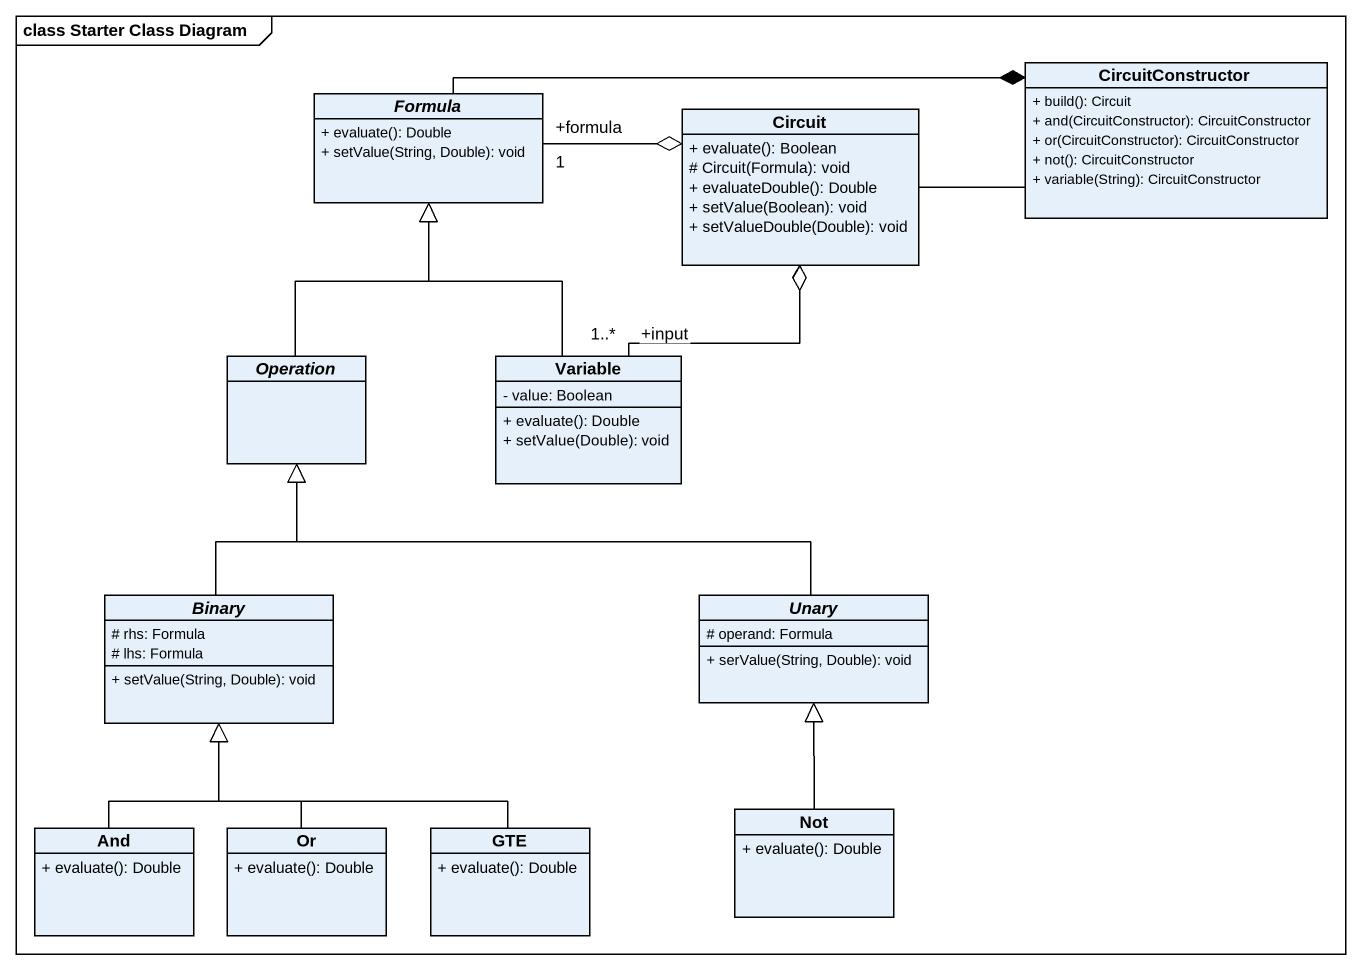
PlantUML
@startuml
mainframe class Starter Class Diagram
hide circle
hide empty members
skinparam classAttributeIconSize 0
abstract class Formula {
  + evaluate(): Double
  + setValue(String, Double): void
}
class Circuit {
  + evaluate(): Boolean
  # Circuit(Formula): void
  + evaluateDouble(): Double
  + setValue(Boolean): void
  + setValueDouble(Double): void
}
class CircuitConstructor {
  + build(): Circuit
  + and(CircuitConstructor): CircuitConstructor
  + or(CircuitConstructor): CircuitConstructor
  + not(): CircuitConstructor
  + variable(String): CircuitConstructor
}
abstract class Operation
class Variable {
  - value: Boolean
  + evaluate(): Double
  + setValue(Double): void
}
abstract class Binary {
  # rhs: Formula
  # lhs: Formula
  + setValue(String, Double): void
}
abstract class Unary {
  # operand: Formula
  + serValue(String, Double): void
}
class And {
  + evaluate(): Double
}
class Or {
  + evaluate(): Double
}
class GTE {
  + evaluate(): Double
}
class Not {
  + evaluate(): Double
}
Formula "+formula\n1" -right-o Circuit
Formula -right-* CircuitConstructor
Circuit -right- CircuitConstructor
Operation -up-|> Formula
Variable -up-|> Formula
Variable "+input\n1..*" -up-o Circuit
Binary -up-|> Operation
Unary -left-|> Operation
And -up-|> Binary
Or -up-|> Binary
GTE -up-|> Binary
Not -up-|> Unary
@enduml
